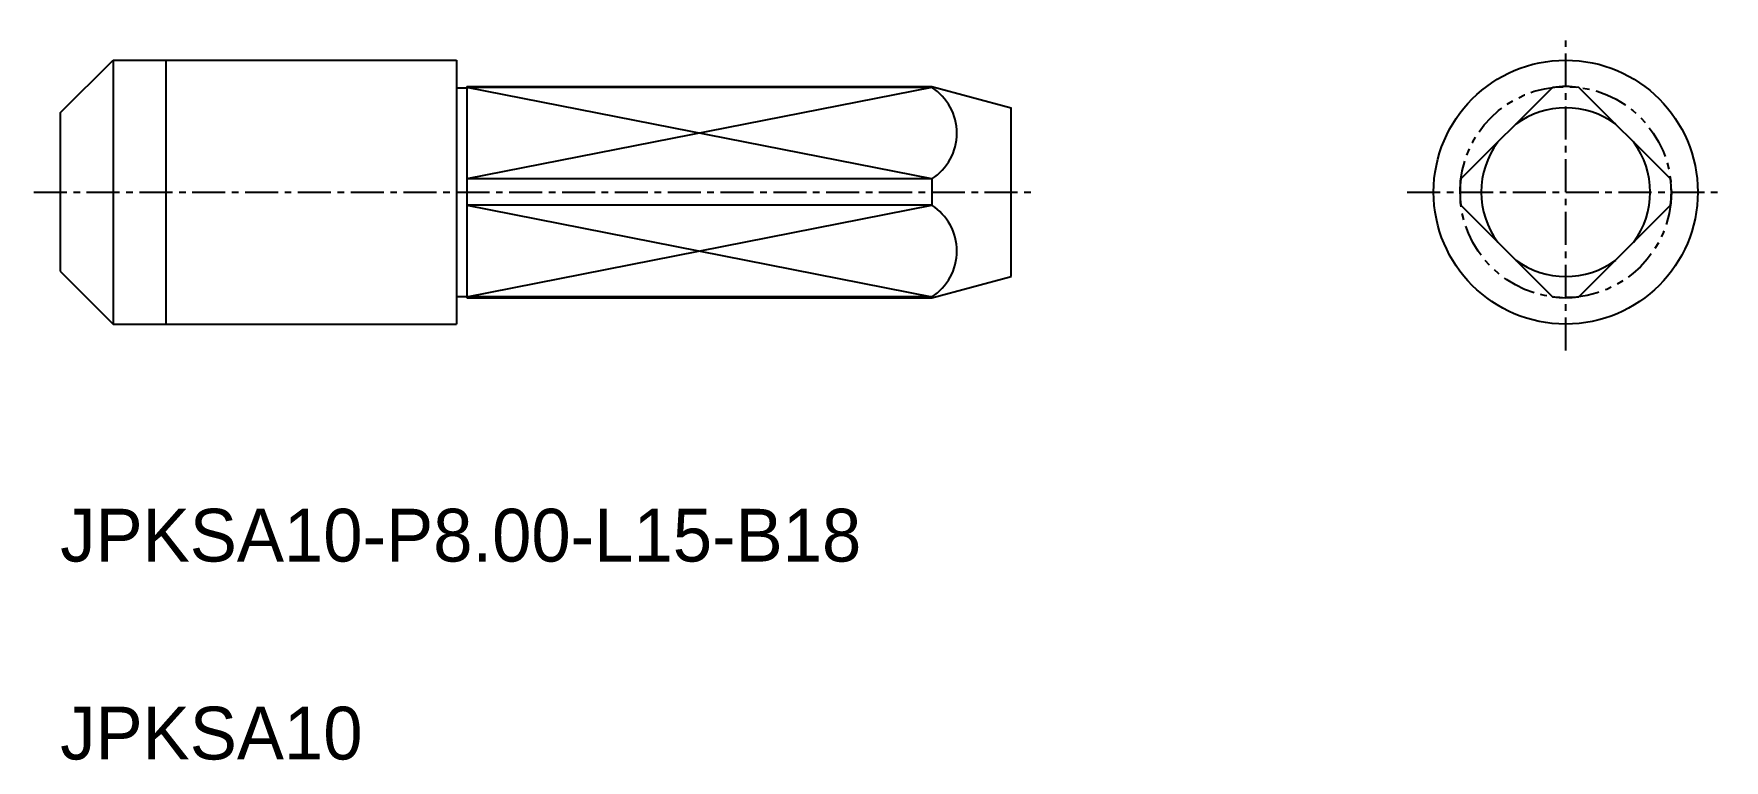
# Model space of a CAD drawing. Extents: x -1553.9 to -1489.9, y -654.4 to -626.8.
import ezdxf

# ---------------------------------------------------------------- set-up
doc = ezdxf.new("R2010")
doc.units = 0
doc.linetypes.add('CENTER', pattern=[2, 1.25, -0.25, 0.25, -0.25])
doc.linetypes.add('PHANTOM', pattern=[2.5, 1.25, -0.25, 0.25, -0.25, 0.25, -0.25])
doc.layers.get('0').update_dxf_attribs({"linetype": 'CONTINUOUS'})
doc.layers.add('CENTER', color=1, linetype='CENTER')

msp = doc.modelspace()

# ---------------------------------------------------------------- linework, layer by layer
at = {"color": 7, "linetype": 'CONTINUOUS'}
for p, q in [((-1552.912, -629.846), (-1550.912, -627.846)), ((-1550.912, -627.846), (-1550.912, -637.846)), ((-1550.912, -627.846), (-1537.912, -627.846)), ((-1537.912, -627.846), (-1537.912, -637.846)), ((-1537.912, -628.896), (-1537.512, -628.896)), ((-1537.512, -628.846), (-1519.912, -628.846)), ((-1537.512, -628.846), (-1537.512, -636.846)), ((-1519.912, -628.877), (-1537.512, -628.877)), ((-1519.912, -628.846), (-1516.912, -629.65)), ((-1519.912, -628.846), (-1519.912, -628.877)), ((-1499.88, -632.346), (-1496.412, -628.877)), ((-1491.943, -632.346), (-1495.412, -628.877)), ((-1516.912, -636.042), (-1516.912, -629.65)), ((-1552.912, -629.846), (-1552.912, -635.846)), ((-1519.912, -632.346), (-1537.512, -632.346)), ((-1519.912, -632.346), (-1519.912, -633.346)), ((-1519.912, -633.346), (-1537.512, -633.346)), ((-1499.88, -633.346), (-1496.412, -636.814)), ((-1491.943, -633.346), (-1495.412, -636.814)), ((-1552.912, -635.846), (-1550.912, -637.846)), ((-1519.912, -636.846), (-1516.912, -636.042)), ((-1537.912, -636.796), (-1537.512, -636.796)), ((-1519.912, -636.814), (-1537.512, -636.814)), ((-1537.512, -636.846), (-1519.912, -636.846)), ((-1519.912, -636.814), (-1519.912, -636.846)), ((-1550.912, -637.846), (-1537.912, -637.846))]:
    msp.add_line(p, q, dxfattribs=at)
at = {"color": 3, "linetype": 'CONTINUOUS'}
for p, q in [((-1548.912, -627.846), (-1548.912, -637.846)), ((-1519.912, -632.346), (-1537.512, -628.877)), ((-1519.912, -628.877), (-1537.512, -632.346)), ((-1537.512, -636.814), (-1519.912, -633.346)), ((-1537.512, -633.346), (-1519.912, -636.814))]:
    msp.add_line(p, q, dxfattribs=at)
at = {"color": 7, "linetype": 'CONTINUOUS'}
msp.add_circle((-1495.912, -632.846), 5, dxfattribs=at)
at = {"color": 3, "linetype": 'PHANTOM'}
msp.add_circle((-1495.912, -632.846), 4, dxfattribs=at)
at = {"color": 7, "linetype": 'CONTINUOUS'}
for centre, radius, start, end in [((-1521.024, -630.612), 2.06, 302.674, 57.326), ((-1495.912, -632.846), 4, 82.81924, 97.18076), ((-1495.912, -632.846), 3.196, 53.65017, 126.34983), ((-1495.912, -632.846), 3.196, 143.65017, 216.34983), ((-1495.912, -632.846), 3.196, 323.65017, 36.34983), ((-1495.912, -632.846), 4, 172.81924, 187.18076), ((-1495.912, -632.846), 4, 352.81924, 7.18076), ((-1521.024, -635.08), 2.06, 302.674, 57.326), ((-1495.912, -632.846), 3.196, 233.65017, 306.34983), ((-1495.912, -632.846), 4, 262.81924, 277.18076)]:
    msp.add_arc(centre, radius, start, end, dxfattribs=at)
at = {"layer": 'CENTER', "color": 1, "linetype": 'CENTER'}
for p, q in [((-1495.912, -638.846), (-1495.912, -626.846)), ((-1553.912, -632.846), (-1515.912, -632.846)), ((-1501.912, -632.846), (-1489.912, -632.846))]:
    msp.add_line(p, q, dxfattribs=at)

# ---------------------------------------------------------------- texts
for s, p in [('JPKSA10-P8.00-L15-B18', (-1552.912, -646.846)), ('JPKSA10', (-1552.912, -654.346))]:
    msp.add_text(s, height=2).set_placement(p)

doc.saveas('drawing.dxf')
